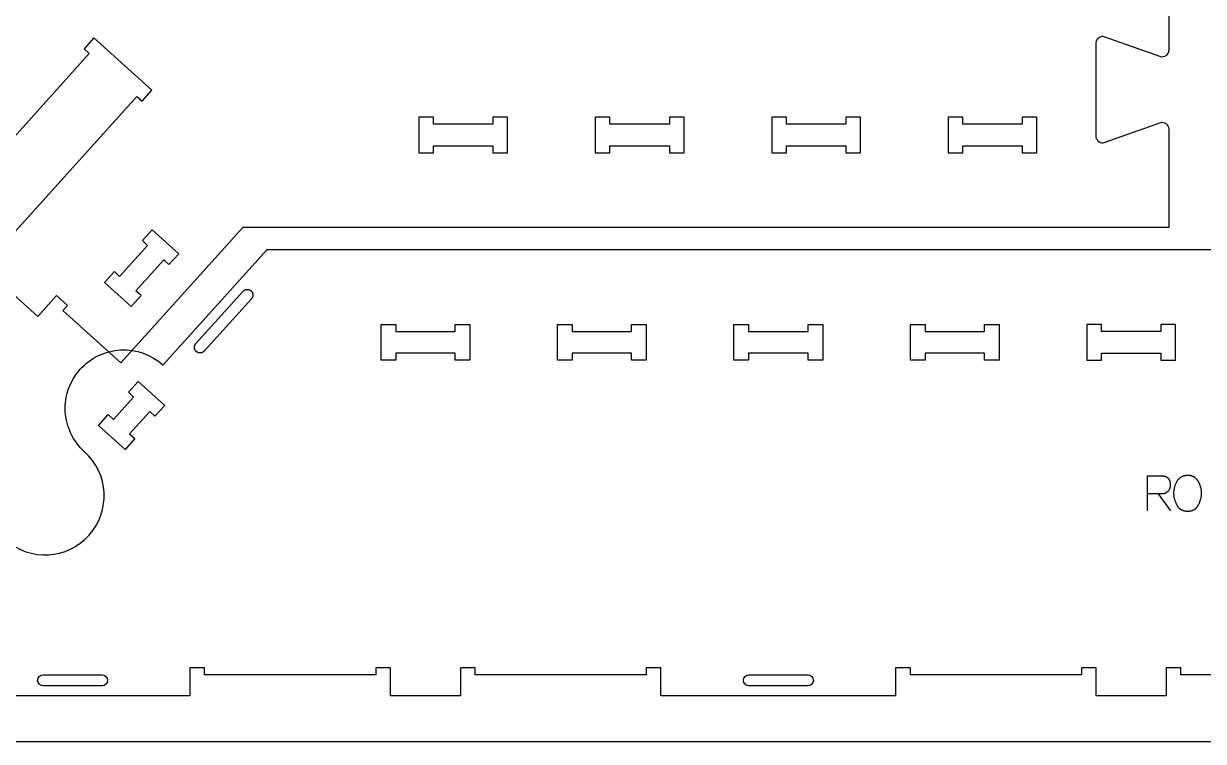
# Model space of a CAD drawing. Extents: x -17068 to -13885, y -84343 to -75479.
# Drawn here: x -16549 to -15546, y -78723 to -78113 of the extents above; entities that cross this region are included whole.
import ezdxf

# ---------------------------------------------------------------- set-up
doc = ezdxf.new("R2010")
doc.units = 0
for name, color, linetype in [('0_SHEET_SPRUCEPLY_2440X122', 1, 'CONTINUOUS'), ('1_ANYTOOL_1MMDEEP_LABELS_S', 2, 'CONTINUOUS'), ('3_ANYTOOL_CUTTHROUGH_INSID', 4, 'CONTINUOUS'), ('4_ANYTOOL_CUTTHROUGH_OUTSI', 5, 'CONTINUOUS')]:
    doc.layers.add(name, color=color, linetype=linetype)

msp = doc.modelspace()

# ---------------------------------------------------------------- linework, layer by layer
at = {"layer": '0_SHEET_SPRUCEPLY_2440X122'}
msp.add_lwpolyline([(-16696.5, -77503), (-16696.5, -78723), (-14256.5, -78723), (-14256.5, -77503)], close=True, dxfattribs=at)
at = {"layer": '1_ANYTOOL_1MMDEEP_LABELS_S'}
for points in [[(-15593.4, -78527), (-15593.4, -78497), (-15582, -78497), (-15581.5, -78497), (-15581, -78497), (-15580.8, -78497), (-15580.6, -78497), (-15580.4, -78497.1), (-15580.1, -78497.1), (-15579.9, -78497.1), (-15579.7, -78497.2), (-15579.5, -78497.2), (-15579.3, -78497.2), (-15579.1, -78497.3), (-15578.9, -78497.3), (-15578.7, -78497.4), (-15578.5, -78497.5), (-15578.3, -78497.5), (-15578.2, -78497.6), (-15578, -78497.7), (-15577.8, -78497.7), (-15577.6, -78497.8), (-15577.5, -78497.9), (-15577.3, -78498), (-15577.1, -78498.1), (-15577, -78498.2), (-15576.8, -78498.3), (-15576.7, -78498.4), (-15576.6, -78498.5), (-15576.4, -78498.6), (-15576.3, -78498.7), (-15576.2, -78498.8), (-15576, -78498.9), (-15575.9, -78499), (-15575.8, -78499.2), (-15575.7, -78499.3), (-15575.6, -78499.4), (-15575.5, -78499.6), (-15575.3, -78499.7), (-15575.2, -78499.9), (-15575.2, -78500), (-15575.1, -78500.2), (-15575, -78500.3), (-15574.9, -78500.5), (-15574.8, -78500.7), (-15574.7, -78500.8), (-15574.7, -78501), (-15574.6, -78501.2), (-15574.5, -78501.4), (-15574.5, -78501.6), (-15574.4, -78501.7), (-15574.4, -78501.9), (-15574.3, -78502.1), (-15574.3, -78502.3), (-15574.2, -78502.5), (-15574.2, -78502.8), (-15574.2, -78503), (-15574.1, -78503.2), (-15574.1, -78503.4), (-15574.1, -78503.6), (-15574.1, -78503.9), (-15574, -78504.3), (-15574, -78504.8), (-15574, -78505), (-15574, -78505.2), (-15574, -78505.3), (-15574.1, -78505.5), (-15574.1, -78505.7), (-15574.1, -78505.8), (-15574.1, -78506), (-15574.1, -78506.2), (-15574.2, -78506.4), (-15574.2, -78506.5), (-15574.2, -78506.7), (-15574.3, -78506.9), (-15574.3, -78507), (-15574.4, -78507.2), (-15574.4, -78507.4), (-15574.5, -78507.5), (-15574.5, -78507.7), (-15574.6, -78507.8), (-15574.7, -78508), (-15574.7, -78508.2), (-15574.8, -78508.3), (-15574.9, -78508.5), (-15575, -78508.6), (-15575, -78508.8), (-15575.1, -78508.9), (-15575.2, -78509.1), (-15575.3, -78509.2), (-15575.4, -78509.4), (-15575.5, -78509.5), (-15575.6, -78509.7), (-15575.7, -78509.8), (-15575.8, -78510), (-15575.9, -78510.1), (-15576, -78510.3), (-15576.2, -78510.4), (-15576.3, -78510.5), (-15576.4, -78510.7), (-15576.5, -78510.8), (-15576.6, -78510.9), (-15576.8, -78511), (-15576.9, -78511.1), (-15577, -78511.2), (-15577.2, -78511.3), (-15577.3, -78511.4), (-15577.5, -78511.5), (-15577.6, -78511.6), (-15577.7, -78511.7), (-15577.9, -78511.8), (-15578, -78511.9), (-15578.2, -78511.9), (-15578.4, -78512), (-15578.5, -78512), (-15578.7, -78512.1), (-15578.8, -78512.2), (-15579, -78512.2), (-15579.2, -78512.2), (-15579.3, -78512.3), (-15579.5, -78512.3), (-15579.7, -78512.3), (-15579.9, -78512.4), (-15580, -78512.4), (-15580.2, -78512.4), (-15580.4, -78512.4), (-15582.3, -78512.5), (-15584.4, -78512.5), (-15593.3, -78512.5)], [(-15584.4, -78512.5), (-15573.9, -78527)]]:
    msp.add_lwpolyline(points, dxfattribs=at)
msp.add_lwpolyline([(-15558.9, -78496.6), (-15558.5, -78496.6), (-15558.2, -78496.6), (-15557.8, -78496.7), (-15557.5, -78496.7), (-15557.3, -78496.7), (-15557.1, -78496.8), (-15556.9, -78496.8), (-15556.8, -78496.8), (-15556.6, -78496.9), (-15556.5, -78496.9), (-15556.3, -78496.9), (-15556.1, -78497), (-15556, -78497), (-15555.8, -78497.1), (-15555.7, -78497.1), (-15555.5, -78497.2), (-15555.4, -78497.3), (-15555.2, -78497.3), (-15555.1, -78497.4), (-15554.9, -78497.4), (-15554.8, -78497.5), (-15554.6, -78497.6), (-15554.5, -78497.7), (-15554.3, -78497.7), (-15554.2, -78497.8), (-15554.1, -78497.9), (-15553.9, -78498), (-15553.8, -78498.1), (-15553.5, -78498.3), (-15553.3, -78498.5), (-15553, -78498.7), (-15552.8, -78498.9), (-15552.6, -78499.1), (-15552.3, -78499.3), (-15552.1, -78499.5), (-15551.9, -78499.8), (-15551.7, -78500), (-15551.5, -78500.3), (-15551.3, -78500.5), (-15551.1, -78500.8), (-15550.9, -78501), (-15550.7, -78501.3), (-15550.5, -78501.6), (-15550.4, -78501.8), (-15550.2, -78502.1), (-15550, -78502.4), (-15549.9, -78502.7), (-15549.7, -78503), (-15549.6, -78503.3), (-15549.4, -78503.6), (-15549.3, -78503.9), (-15549.2, -78504.2), (-15549.1, -78504.6), (-15549, -78504.9), (-15548.8, -78505.2), (-15548.7, -78505.5), (-15548.6, -78505.8), (-15548.5, -78506.2), (-15548.5, -78506.5), (-15548.4, -78506.9), (-15548.2, -78507.5), (-15548.1, -78508.2), (-15548, -78508.9), (-15547.9, -78509.5), (-15547.8, -78510.2), (-15547.8, -78510.9), (-15547.8, -78511.5), (-15547.8, -78512.1), (-15547.8, -78512.8), (-15547.8, -78513.4), (-15547.9, -78514), (-15547.9, -78514.7), (-15548, -78515.3), (-15548.1, -78516), (-15548.3, -78516.6), (-15548.5, -78517.2), (-15548.6, -78517.9), (-15548.8, -78518.5), (-15549.1, -78519.1), (-15549.3, -78519.8), (-15549.6, -78520.4), (-15549.9, -78521.1), (-15550.2, -78521.7), (-15550.5, -78522.3), (-15550.7, -78522.6), (-15550.9, -78522.9), (-15551.1, -78523.2), (-15551.3, -78523.5), (-15551.5, -78523.8), (-15551.7, -78524.1), (-15551.9, -78524.3), (-15552.1, -78524.6), (-15552.2, -78524.7), (-15552.3, -78524.8), (-15552.4, -78524.9), (-15552.6, -78525), (-15552.7, -78525.1), (-15552.8, -78525.2), (-15552.9, -78525.3), (-15553, -78525.4), (-15553.2, -78525.5), (-15553.3, -78525.6), (-15553.4, -78525.7), (-15553.6, -78525.8), (-15553.7, -78525.9), (-15553.8, -78526), (-15554, -78526.1), (-15554.1, -78526.2), (-15554.2, -78526.2), (-15554.4, -78526.3), (-15554.5, -78526.4), (-15554.6, -78526.5), (-15554.8, -78526.5), (-15554.9, -78526.6), (-15555.1, -78526.7), (-15555.2, -78526.7), (-15555.4, -78526.8), (-15555.5, -78526.8), (-15555.7, -78526.9), (-15555.8, -78526.9), (-15556.1, -78527), (-15556.5, -78527.1), (-15556.8, -78527.2), (-15557.1, -78527.3), (-15557.5, -78527.3), (-15557.8, -78527.4), (-15558.2, -78527.4), (-15558.5, -78527.4), (-15558.9, -78527.4), (-15559.2, -78527.4), (-15559.6, -78527.4), (-15560, -78527.4), (-15560.4, -78527.4), (-15560.7, -78527.4), (-15561.1, -78527.3), (-15561.4, -78527.2), (-15561.8, -78527.2), (-15562.1, -78527.1), (-15562.4, -78527), (-15562.8, -78526.9), (-15562.9, -78526.9), (-15563.1, -78526.8), (-15563.2, -78526.8), (-15563.4, -78526.7), (-15563.5, -78526.6), (-15563.7, -78526.6), (-15563.8, -78526.5), (-15564, -78526.4), (-15564.1, -78526.4), (-15564.3, -78526.3), (-15564.4, -78526.2), (-15564.6, -78526.1), (-15564.7, -78526.1), (-15564.8, -78526), (-15565, -78525.9), (-15565.1, -78525.8), (-15565.2, -78525.7), (-15565.4, -78525.6), (-15565.5, -78525.5), (-15565.6, -78525.4), (-15565.8, -78525.3), (-15565.9, -78525.2), (-15566, -78525.1), (-15566.1, -78525), (-15566.2, -78524.9), (-15566.4, -78524.8), (-15566.5, -78524.6), (-15566.6, -78524.5), (-15566.7, -78524.4), (-15566.8, -78524.3), (-15567, -78524), (-15567.2, -78523.7), (-15567.4, -78523.5), (-15567.6, -78523.2), (-15567.8, -78522.9), (-15568, -78522.6), (-15568.2, -78522.2), (-15568.5, -78521.6), (-15568.8, -78520.9), (-15569.1, -78520.3), (-15569.4, -78519.7), (-15569.6, -78519), (-15569.9, -78518.4), (-15570.1, -78517.7), (-15570.3, -78517), (-15570.4, -78516.4), (-15570.6, -78515.7), (-15570.7, -78515.1), (-15570.8, -78514.4), (-15570.8, -78513.8), (-15570.9, -78513.1), (-15570.9, -78512.5), (-15570.9, -78511.8), (-15570.9, -78511.1), (-15570.9, -78510.5), (-15570.8, -78509.8), (-15570.8, -78509.1), (-15570.7, -78508.4), (-15570.5, -78507.8), (-15570.4, -78507.1), (-15570.2, -78506.4), (-15570, -78505.8), (-15569.8, -78505.2), (-15569.6, -78504.5), (-15569.3, -78503.9), (-15569, -78503.3), (-15568.7, -78502.7), (-15568.4, -78502), (-15568.1, -78501.4), (-15567.9, -78501.1), (-15567.7, -78500.9), (-15567.5, -78500.6), (-15567.3, -78500.3), (-15567.1, -78500), (-15566.9, -78499.8), (-15566.6, -78499.6), (-15566.4, -78499.3), (-15566.3, -78499.2), (-15566.2, -78499.1), (-15566, -78499), (-15565.9, -78498.9), (-15565.8, -78498.8), (-15565.7, -78498.7), (-15565.5, -78498.6), (-15565.4, -78498.5), (-15565.3, -78498.4), (-15565.1, -78498.3), (-15565, -78498.2), (-15564.9, -78498.1), (-15564.7, -78498.1), (-15564.6, -78498), (-15564.5, -78497.9), (-15564.3, -78497.8), (-15564.2, -78497.7), (-15564, -78497.7), (-15563.7, -78497.5), (-15563.4, -78497.4), (-15563.1, -78497.3), (-15562.8, -78497.2), (-15562.5, -78497.1), (-15562.2, -78497), (-15561.8, -78496.9), (-15561.5, -78496.8), (-15561.1, -78496.8), (-15560.8, -78496.7), (-15560.4, -78496.7), (-15560, -78496.7), (-15559.7, -78496.6), (-15559.3, -78496.6)], close=True, dxfattribs=at)
at = {"layer": '3_ANYTOOL_CUTTHROUGH_INSID', "color": 4}
for points in [[(-16200.4, -78198), (-16200.4, -78192), (-16212.9, -78192), (-16212.9, -78222.5), (-16200.4, -78222.5), (-16200.4, -78216.5), (-16149.9, -78216.5), (-16149.9, -78222.5), (-16137.4, -78222.5), (-16137.4, -78192), (-16149.9, -78192), (-16149.9, -78198)], [(-15999.9, -78216.5), (-15999.9, -78222.5), (-15987.4, -78222.5), (-15987.4, -78192), (-15999.9, -78192), (-15999.9, -78198), (-16050.4, -78198), (-16050.4, -78192), (-16062.9, -78192), (-16062.9, -78222.5), (-16050.4, -78222.5), (-16050.4, -78216.5)], [(-15900.4, -78198), (-15900.4, -78192), (-15912.9, -78192), (-15912.9, -78222.5), (-15900.4, -78222.5), (-15900.4, -78216.5), (-15849.9, -78216.5), (-15849.9, -78222.5), (-15837.4, -78222.5), (-15837.4, -78192), (-15849.9, -78192), (-15849.9, -78198)], [(-15699.9, -78216.5), (-15699.9, -78222.5), (-15687.4, -78222.5), (-15687.4, -78192), (-15699.9, -78192), (-15699.9, -78198), (-15750.4, -78198), (-15750.4, -78192), (-15762.9, -78192), (-15762.9, -78222.5), (-15750.4, -78222.5), (-15750.4, -78216.5)], [(-16457.4, -78353.2), (-16449, -78343.9), (-16453.5, -78339.9), (-16429.7, -78313.5), (-16425.3, -78317.5), (-16416.9, -78308.3), (-16439.6, -78287.8), (-16447.9, -78297.1), (-16443.5, -78301.2), (-16467.2, -78327.5), (-16471.7, -78323.5), (-16480, -78332.8)], [(-16395.4, -78391.1), (-16395.4, -78391.1), (-16395.5, -78391.2), (-16395.6, -78391.3), (-16395.6, -78391.4), (-16395.7, -78391.4), (-16395.8, -78391.5), (-16395.9, -78391.6), (-16396, -78391.7), (-16396.1, -78391.7), (-16396.2, -78391.8), (-16396.3, -78391.9), (-16396.4, -78391.9), (-16396.5, -78392), (-16396.6, -78392), (-16396.7, -78392.1), (-16396.8, -78392.1), (-16396.9, -78392.2), (-16397, -78392.2), (-16397.1, -78392.3), (-16397.2, -78392.3), (-16397.3, -78392.4), (-16397.4, -78392.4), (-16397.5, -78392.5), (-16397.7, -78392.5), (-16397.8, -78392.5), (-16397.9, -78392.5), (-16398, -78392.6), (-16398.1, -78392.6), (-16398.3, -78392.6), (-16398.4, -78392.6), (-16398.5, -78392.6), (-16398.6, -78392.6), (-16398.8, -78392.6), (-16398.9, -78392.6), (-16399, -78392.6), (-16399.1, -78392.6), (-16399.2, -78392.6), (-16399.4, -78392.6), (-16399.5, -78392.6), (-16399.6, -78392.6), (-16399.7, -78392.6), (-16399.8, -78392.5), (-16400, -78392.5), (-16400.1, -78392.5), (-16400.2, -78392.5), (-16400.3, -78392.4), (-16400.4, -78392.4), (-16400.5, -78392.3), (-16400.6, -78392.3), (-16400.8, -78392.3), (-16400.9, -78392.2), (-16401, -78392.2), (-16401.1, -78392.1), (-16401.2, -78392.1), (-16401.3, -78392), (-16401.4, -78391.9), (-16401.5, -78391.9), (-16401.5, -78391.8), (-16401.6, -78391.8), (-16401.7, -78391.7), (-16401.8, -78391.6), (-16401.9, -78391.6), (-16402, -78391.5), (-16402.1, -78391.4), (-16402.1, -78391.4), (-16402.2, -78391.3), (-16402.3, -78391.2), (-16402.4, -78391.1), (-16402.4, -78391), (-16402.5, -78391), (-16402.6, -78390.9), (-16402.6, -78390.8), (-16402.7, -78390.7), (-16402.8, -78390.6), (-16402.8, -78390.5), (-16402.9, -78390.4), (-16403, -78390.3), (-16403, -78390.2), (-16403.1, -78390.1), (-16403.1, -78390), (-16403.2, -78389.9), (-16403.2, -78389.8), (-16403.3, -78389.7), (-16403.3, -78389.6), (-16403.4, -78389.5), (-16403.4, -78389.3), (-16403.4, -78389.2), (-16403.5, -78389.1), (-16403.5, -78389), (-16403.5, -78388.9), (-16403.6, -78388.8), (-16403.6, -78388.6), (-16403.6, -78388.5), (-16403.6, -78388.4), (-16403.6, -78388.3), (-16403.6, -78388.1), (-16403.6, -78388), (-16403.6, -78387.9), (-16403.6, -78387.8), (-16403.6, -78387.7), (-16403.6, -78387.5), (-16403.6, -78387.4), (-16403.6, -78387.3), (-16403.6, -78387.2), (-16403.6, -78387), (-16403.5, -78386.9), (-16403.5, -78386.8), (-16403.5, -78386.7), (-16403.4, -78386.6), (-16403.4, -78386.5), (-16403.4, -78386.3), (-16403.3, -78386.2), (-16403.3, -78386.1), (-16403.2, -78386), (-16403.2, -78385.9), (-16403.1, -78385.8), (-16403.1, -78385.7), (-16403, -78385.6), (-16403, -78385.5), (-16402.9, -78385.4), (-16402.9, -78385.3), (-16402.8, -78385.2), (-16402.7, -78385.1), (-16402.7, -78385), (-16402.6, -78385), (-16402.5, -78384.9), (-16402.5, -78384.8), (-16402.4, -78384.7), (-16362.3, -78340.1), (-16362.2, -78340), (-16362.1, -78340), (-16362, -78339.9), (-16362, -78339.8), (-16361.9, -78339.7), (-16361.8, -78339.7), (-16361.7, -78339.6), (-16361.6, -78339.5), (-16361.5, -78339.5), (-16361.4, -78339.4), (-16361.3, -78339.3), (-16361.3, -78339.3), (-16361.2, -78339.2), (-16361.1, -78339.2), (-16360.9, -78339.1), (-16360.8, -78339), (-16360.7, -78339), (-16360.6, -78338.9), (-16360.5, -78338.9), (-16360.4, -78338.9), (-16360.3, -78338.8), (-16360.2, -78338.8), (-16360.1, -78338.7), (-16359.9, -78338.7), (-16359.8, -78338.7), (-16359.7, -78338.7), (-16359.6, -78338.6), (-16359.5, -78338.6), (-16359.3, -78338.6), (-16359.2, -78338.6), (-16359.1, -78338.6), (-16359, -78338.6), (-16358.9, -78338.6), (-16358.7, -78338.6), (-16358.6, -78338.6), (-16358.5, -78338.6), (-16358.4, -78338.6), (-16358.2, -78338.6), (-16358.1, -78338.6), (-16358, -78338.6), (-16357.9, -78338.6), (-16357.8, -78338.7), (-16357.6, -78338.7), (-16357.5, -78338.7), (-16357.4, -78338.7), (-16357.3, -78338.8), (-16357.2, -78338.8), (-16357.1, -78338.9), (-16357, -78338.9), (-16356.9, -78338.9), (-16356.8, -78339), (-16356.6, -78339), (-16356.5, -78339.1), (-16356.4, -78339.1), (-16356.3, -78339.2), (-16356.3, -78339.3), (-16356.2, -78339.3), (-16356.1, -78339.4), (-16356, -78339.4), (-16355.9, -78339.5), (-16355.8, -78339.6), (-16355.7, -78339.6), (-16355.6, -78339.7), (-16355.6, -78339.8), (-16355.5, -78339.8), (-16355.4, -78339.9), (-16355.3, -78340), (-16355.3, -78340.1), (-16355.2, -78340.2), (-16355.1, -78340.2), (-16355, -78340.3), (-16355, -78340.4), (-16354.9, -78340.5), (-16354.8, -78340.6), (-16354.8, -78340.7), (-16354.7, -78340.8), (-16354.6, -78340.9), (-16354.6, -78341), (-16354.5, -78341.1), (-16354.5, -78341.2), (-16354.4, -78341.3), (-16354.4, -78341.4), (-16354.3, -78341.5), (-16354.3, -78341.6), (-16354.2, -78341.7), (-16354.2, -78341.9), (-16354.2, -78342), (-16354.1, -78342.1), (-16354.1, -78342.2), (-16354.1, -78342.3), (-16354.1, -78342.4), (-16354, -78342.6), (-16354, -78342.7), (-16354, -78342.8), (-16354, -78342.9), (-16354, -78343.1), (-16354, -78343.2), (-16354, -78343.3), (-16354, -78343.4), (-16354, -78343.5), (-16354, -78343.7), (-16354, -78343.8), (-16354, -78343.9), (-16354, -78344), (-16354.1, -78344.1), (-16354.1, -78344.3), (-16354.1, -78344.4), (-16354.1, -78344.5), (-16354.2, -78344.6), (-16354.2, -78344.7), (-16354.2, -78344.8), (-16354.3, -78345), (-16354.3, -78345.1), (-16354.4, -78345.2), (-16354.4, -78345.3), (-16354.5, -78345.4), (-16354.5, -78345.5), (-16354.6, -78345.6), (-16354.6, -78345.7), (-16354.7, -78345.8), (-16354.7, -78345.9), (-16354.8, -78346), (-16354.9, -78346.1), (-16354.9, -78346.1), (-16355, -78346.2), (-16355.1, -78346.3), (-16355.1, -78346.4), (-16355.2, -78346.5)], [(-16182, -78392.8), (-16232.5, -78392.8), (-16232.5, -78398.8), (-16245, -78398.8), (-16245, -78368.3), (-16232.5, -78368.3), (-16232.5, -78374.3), (-16182, -78374.3), (-16182, -78368.3), (-16169.5, -78368.3), (-16169.5, -78398.8), (-16182, -78398.8)], [(-16032, -78374.3), (-16032, -78368.3), (-16019.5, -78368.3), (-16019.5, -78398.8), (-16032, -78398.8), (-16032, -78392.8), (-16082.5, -78392.8), (-16082.5, -78398.8), (-16095, -78398.8), (-16095, -78368.3), (-16082.5, -78368.3), (-16082.5, -78374.3)], [(-15882, -78392.8), (-15932.5, -78392.8), (-15932.5, -78398.8), (-15945, -78398.8), (-15945, -78368.3), (-15932.5, -78368.3), (-15932.5, -78374.3), (-15882, -78374.3), (-15882, -78368.3), (-15869.5, -78368.3), (-15869.5, -78398.8), (-15882, -78398.8)], [(-15732, -78374.3), (-15732, -78368.3), (-15719.5, -78368.3), (-15719.5, -78398.8), (-15732, -78398.8), (-15732, -78392.8), (-15782.5, -78392.8), (-15782.5, -78398.8), (-15795, -78398.8), (-15795, -78368.3), (-15782.5, -78368.3), (-15782.5, -78374.3)], [(-15582, -78392.8), (-15582, -78398.8), (-15569.5, -78398.8), (-15569.5, -78368.3), (-15582, -78368.3), (-15582, -78374.3), (-15632.5, -78374.3), (-15632.5, -78368.3), (-15645, -78368.3), (-15645, -78398.8), (-15632.5, -78398.8), (-15632.5, -78392.8)], [(-16441.6, -78442.5), (-16458.7, -78461.4), (-16454.2, -78465.4), (-16462.6, -78474.7), (-16485.3, -78454.3), (-16476.9, -78445), (-16472.4, -78449.1), (-16455.4, -78430.1), (-16459.8, -78426.1), (-16451.5, -78416.8), (-16428.8, -78437.2), (-16437.2, -78446.5)]]:
    msp.add_lwpolyline(points, close=True, dxfattribs=at)
for points in [[(-16532.2, -78675.8, -1), (-16532.2, -78666.3), (-16482.2, -78666.3, -1), (-16482.2, -78675.8)], [(-15932.2, -78675.8, -1), (-15932.2, -78666.3), (-15882.2, -78666.3, -1), (-15882.2, -78675.8)]]:
    msp.add_lwpolyline(points, format="xyb", close=True, dxfattribs=at)
at = {"layer": '4_ANYTOOL_CUTTHROUGH_OUTSI', "color": 5}
for points in [[(-15575.4, -78057.3), (-15575.4, -78135.3, -0.412073), (-15581.1, -78141), (-15631, -78123.6), (-15631.1, -78123.5), (-15631.1, -78123.5), (-15631.1, -78123.5, 0.414214), (-15637.4, -78129.8), (-15637.4, -78207.8, 0.414214), (-15631.1, -78214), (-15631.1, -78214), (-15631, -78214), (-15581.1, -78196.5), (-15581.1, -78196.5, -0.412073), (-15575.4, -78202.3), (-15575.4, -78286), (-16025.1, -78286), (-16325.1, -78286), (-16362.5, -78286), (-16362.6, -78286), (-16362.7, -78286.1), (-16466.2, -78401.1), (-16515.6, -78356.6), (-16511.6, -78352.2), (-16520.9, -78343.8), (-16536.9, -78361.6), (-16581.2, -78321.8)], [(-16564.1, -78551.6, 0.997516), (-16497, -78476.7, -0.414214), (-16500.7, -78406.5, -0.414214), (-16430.5, -78402.8), (-16430.3, -78403), (-16430.1, -78402.8), (-16341.9, -78304.8), (-15757.2, -78304.8), (-15157.2, -78304.8)]]:
    msp.add_lwpolyline(points, format="xyb", dxfattribs=at)
for points in [[(-16563.5, -78297.7), (-16452.6, -78174.5), (-16448.1, -78178.5), (-16439.8, -78169.3), (-16489.2, -78124.8), (-16497.5, -78134), (-16493.1, -78138.1), (-16604, -78261.2)], [(-15457.2, -78666.3), (-15565, -78666.3), (-15565, -78660.3), (-15577.5, -78660.3), (-15577.5, -78660.5), (-15577.5, -78684.3), (-15637, -78684.3), (-15637, -78660.5), (-15637, -78660.3), (-15649.5, -78660.3), (-15649.5, -78666.3), (-15795, -78666.3), (-15795, -78660.3), (-15807.5, -78660.3), (-15807.5, -78660.5), (-15807.5, -78684.3), (-16007, -78684.3), (-16007, -78660.5), (-16007, -78660.3), (-16019.5, -78660.3), (-16019.5, -78666.3), (-16165, -78666.3), (-16165, -78660.3), (-16177.5, -78660.3), (-16177.5, -78660.5), (-16177.5, -78684.3), (-16237, -78684.3), (-16237, -78660.5), (-16237, -78660.3), (-16249.5, -78660.3), (-16249.5, -78666.3), (-16395, -78666.3), (-16395, -78660.3), (-16407.5, -78660.3), (-16407.5, -78660.5), (-16407.5, -78684.3), (-16607, -78684.3)]]:
    msp.add_lwpolyline(points, dxfattribs=at)

doc.saveas('drawing.dxf')
